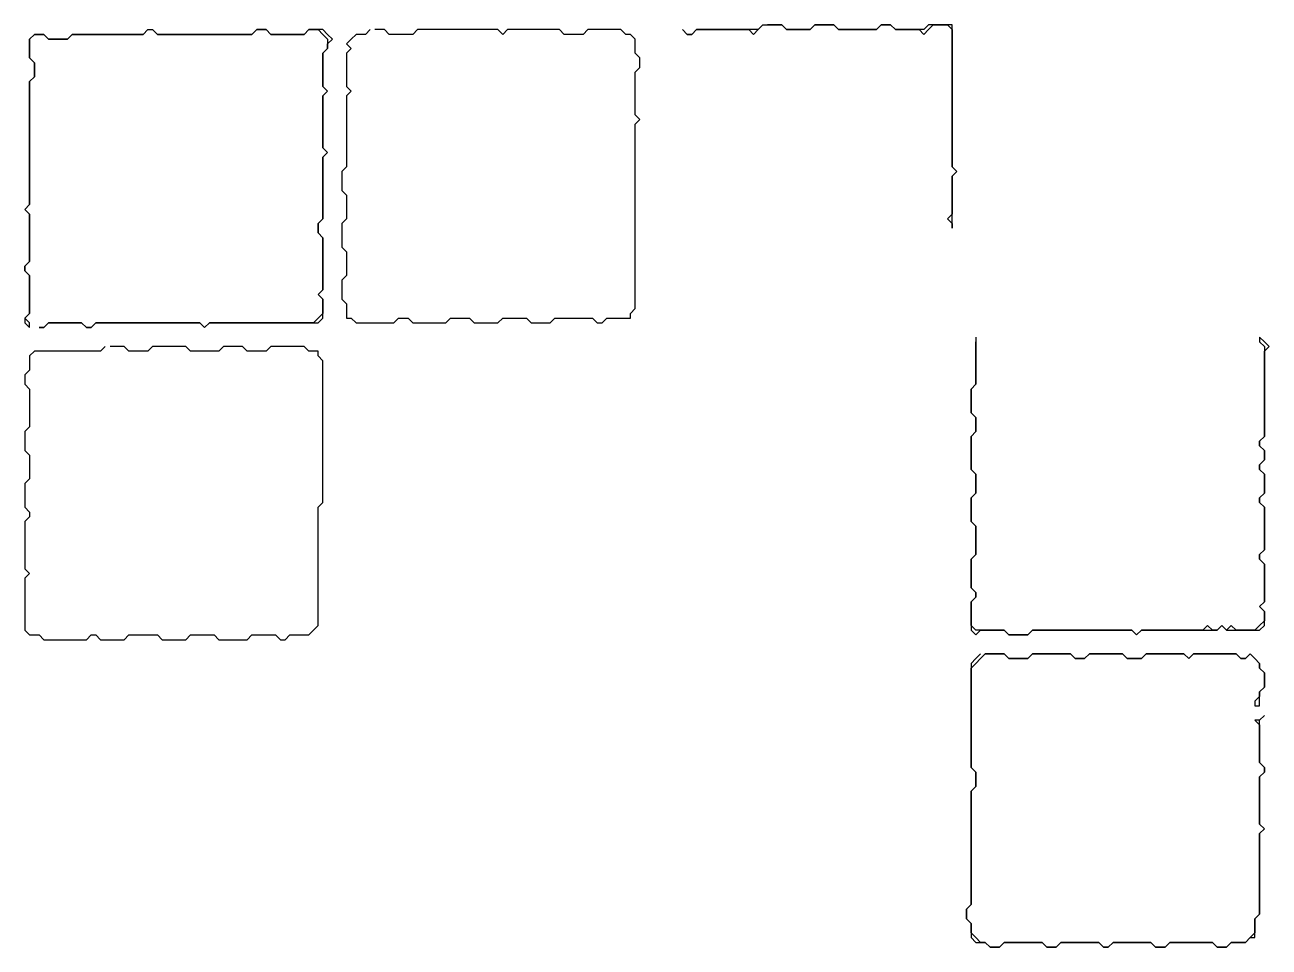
# Model space of a CAD drawing. Header units: metres. Extents: x 0 to 600, y 0 to 400.
# Drawn here: x 179.32 to 218.45, y 102.38 to 131.4 of the extents above; entities that cross this region are included whole.
import ezdxf

# ---------------------------------------------------------------- set-up
doc = ezdxf.new("R2010")
doc.units = ezdxf.units.M

msp = doc.modelspace()

# ---------------------------------------------------------------- linework, layer by layer
for points in [[(183.185, 131.25), (183.036, 131.101), (182.887, 131.101), (182.738, 131.101), (182.589, 131.101), (182.44, 131.101), (182.292, 131.101), (182.143, 131.101), (181.994, 131.101), (181.845, 131.101), (181.696, 131.101), (181.548, 131.101), (181.399, 131.101), (181.25, 131.101), (181.101, 131.101), (180.952, 131.101), (180.804, 131.101), (180.655, 130.952), (180.506, 130.952), (180.357, 130.952), (180.208, 130.952), (180.06, 130.952), (179.911, 131.101), (179.762, 131.101), (179.613, 131.101), (179.464, 130.952), (179.464, 130.804), (179.464, 130.655), (179.464, 130.506), (179.464, 130.357), (179.613, 130.208), (179.613, 130.06), (179.613, 129.911), (179.613, 129.762), (179.464, 129.613), (179.464, 129.464), (179.464, 129.315), (179.464, 129.167), (179.464, 129.018), (179.464, 128.869), (179.464, 128.72), (179.464, 128.571), (179.464, 128.423), (179.464, 128.274), (179.464, 128.125), (179.464, 127.976), (179.464, 127.827), (179.464, 127.679), (179.464, 127.53), (179.464, 127.381), (179.464, 127.232), (179.464, 127.083), (179.464, 126.935), (179.464, 126.786), (179.464, 126.637), (179.464, 126.488), (179.464, 126.339), (179.464, 126.19), (179.464, 126.042), (179.464, 125.893), (179.464, 125.744), (179.315, 125.595), (179.464, 125.446), (179.464, 125.298), (179.464, 125.149), (179.464, 125), (179.464, 124.851), (179.464, 124.702), (179.464, 124.554), (179.464, 124.405), (179.464, 124.256), (179.464, 124.107), (179.464, 123.958), (179.315, 123.81), (179.315, 123.661), (179.464, 123.512), (179.464, 123.363), (179.464, 123.214), (179.464, 123.065), (179.464, 122.917), (179.464, 122.768), (179.464, 122.619), (179.464, 122.47), (179.464, 122.321), (179.315, 122.173), (179.315, 122.024), (179.464, 121.875), (179.464, 122.024), (179.315, 122.173), (179.464, 122.321), (179.464, 122.47), (179.464, 122.619), (179.464, 122.768), (179.464, 122.917), (179.464, 123.065), (179.464, 123.214), (179.464, 123.363), (179.464, 123.512), (179.315, 123.661), (179.315, 123.81), (179.464, 123.958), (179.464, 124.107), (179.464, 124.256), (179.464, 124.405), (179.464, 124.554), (179.464, 124.702), (179.464, 124.851), (179.464, 125), (179.464, 125.149), (179.464, 125.298), (179.464, 125.446), (179.315, 125.595), (179.464, 125.744), (179.464, 125.893), (179.464, 126.042), (179.464, 126.19), (179.464, 126.339), (179.464, 126.488), (179.464, 126.637), (179.464, 126.786), (179.464, 126.935), (179.464, 127.083), (179.464, 127.232), (179.464, 127.381), (179.464, 127.53), (179.464, 127.679), (179.464, 127.827), (179.464, 127.976), (179.464, 128.125), (179.464, 128.274), (179.464, 128.423), (179.464, 128.571), (179.464, 128.72), (179.464, 128.869), (179.464, 129.018), (179.464, 129.167), (179.464, 129.315), (179.464, 129.464), (179.464, 129.613), (179.613, 129.762), (179.613, 129.911), (179.613, 130.06), (179.613, 130.208), (179.464, 130.357), (179.464, 130.506), (179.464, 130.655), (179.464, 130.804), (179.464, 130.952), (179.613, 131.101), (179.762, 131.101), (179.911, 131.101), (180.06, 130.952), (180.208, 130.952), (180.357, 130.952), (180.506, 130.952), (180.655, 130.952), (180.804, 131.101), (180.952, 131.101), (181.101, 131.101), (181.25, 131.101), (181.399, 131.101), (181.548, 131.101), (181.696, 131.101), (181.845, 131.101), (181.994, 131.101), (182.143, 131.101), (182.292, 131.101), (182.44, 131.101), (182.589, 131.101), (182.738, 131.101), (182.887, 131.101), (183.036, 131.101), (183.185, 131.25), (183.333, 131.25), (183.482, 131.101), (183.631, 131.101), (183.78, 131.101), (183.929, 131.101), (184.077, 131.101), (184.226, 131.101), (184.375, 131.101), (184.524, 131.101), (184.673, 131.101), (184.821, 131.101), (184.97, 131.101), (185.119, 131.101), (185.268, 131.101), (185.417, 131.101), (185.565, 131.101), (185.714, 131.101), (185.863, 131.101), (186.012, 131.101), (186.161, 131.101), (186.31, 131.101), (186.458, 131.101), (186.607, 131.25), (186.756, 131.25), (186.905, 131.25), (187.054, 131.101), (187.202, 131.101), (187.351, 131.101), (187.5, 131.101), (187.649, 131.101), (187.798, 131.101), (187.946, 131.101), (188.095, 131.101), (188.244, 131.25), (188.393, 131.25), (188.542, 131.25), (188.69, 131.101), (188.839, 130.952), (188.839, 130.804), (188.839, 130.655), (188.69, 130.506), (188.69, 130.357), (188.69, 130.208), (188.69, 130.06), (188.69, 129.911), (188.69, 129.762), (188.69, 129.613), (188.69, 129.464), (188.839, 129.315), (188.69, 129.167), (188.69, 129.018), (188.69, 128.869), (188.69, 128.72), (188.69, 128.571), (188.69, 128.423), (188.69, 128.274), (188.69, 128.125), (188.69, 127.976), (188.69, 127.827), (188.69, 127.679), (188.69, 127.53), (188.839, 127.381), (188.69, 127.232), (188.69, 127.083), (188.69, 126.935), (188.69, 126.786), (188.69, 126.637), (188.69, 126.488), (188.69, 126.339), (188.69, 126.19), (188.69, 126.042), (188.69, 125.893), (188.69, 125.744), (188.69, 125.595), (188.69, 125.446), (188.69, 125.298), (188.542, 125.149), (188.542, 125), (188.542, 124.851), (188.69, 124.702), (188.69, 124.554), (188.69, 124.405), (188.69, 124.256), (188.69, 124.107), (188.69, 123.958), (188.69, 123.81), (188.69, 123.661), (188.69, 123.512), (188.69, 123.363), (188.69, 123.214), (188.69, 123.065), (188.542, 122.917), (188.69, 122.768), (188.69, 122.619), (188.69, 122.47), (188.69, 122.321), (188.542, 122.173), (188.393, 122.024), (188.244, 122.024), (188.095, 122.024), (187.946, 122.024), (187.798, 122.024), (187.649, 122.024), (187.5, 122.024), (187.351, 122.024), (187.202, 122.024), (187.054, 122.024), (186.905, 122.024), (186.756, 122.024), (186.607, 122.024), (186.458, 122.024), (186.31, 122.024), (186.161, 122.024), (186.012, 122.024), (185.863, 122.024), (185.714, 122.024), (185.565, 122.024), (185.417, 122.024), (185.268, 122.024), (185.119, 122.024), (184.97, 121.875), (184.821, 122.024), (184.673, 122.024), (184.524, 122.024), (184.375, 122.024), (184.226, 122.024), (184.077, 122.024), (183.929, 122.024), (183.78, 122.024), (183.631, 122.024), (183.482, 122.024), (183.333, 122.024), (183.185, 122.024), (183.036, 122.024), (182.887, 122.024), (182.738, 122.024), (182.589, 122.024), (182.44, 122.024), (182.292, 122.024), (182.143, 122.024), (181.994, 122.024), (181.845, 122.024), (181.696, 122.024), (181.548, 122.024), (181.399, 121.875), (181.25, 121.875), (181.101, 122.024), (180.952, 122.024), (180.804, 122.024), (180.655, 122.024), (180.506, 122.024), (180.357, 122.024), (180.208, 122.024), (180.06, 122.024), (179.911, 121.875), (179.762, 121.875), (179.911, 121.875), (180.06, 122.024), (180.208, 122.024), (180.357, 122.024), (180.506, 122.024), (180.655, 122.024), (180.804, 122.024), (180.952, 122.024), (181.101, 122.024), (181.25, 121.875), (181.399, 121.875), (181.548, 122.024), (181.696, 122.024), (181.845, 122.024), (181.994, 122.024), (182.143, 122.024), (182.292, 122.024), (182.44, 122.024), (182.589, 122.024), (182.738, 122.024), (182.887, 122.024), (183.036, 122.024), (183.185, 122.024), (183.333, 122.024), (183.482, 122.024), (183.631, 122.024), (183.78, 122.024), (183.929, 122.024), (184.077, 122.024), (184.226, 122.024), (184.375, 122.024), (184.524, 122.024), (184.673, 122.024), (184.821, 122.024), (184.97, 121.875), (185.119, 122.024), (185.268, 122.024), (185.417, 122.024), (185.565, 122.024), (185.714, 122.024), (185.863, 122.024), (186.012, 122.024), (186.161, 122.024), (186.31, 122.024), (186.458, 122.024), (186.607, 122.024), (186.756, 122.024), (186.905, 122.024), (187.054, 122.024), (187.202, 122.024), (187.351, 122.024), (187.5, 122.024), (187.649, 122.024), (187.798, 122.024), (187.946, 122.024), (188.095, 122.024), (188.244, 122.024), (188.393, 122.024), (188.542, 122.024), (188.69, 122.173), (188.69, 122.321), (188.69, 122.47), (188.69, 122.619), (188.69, 122.768), (188.542, 122.917), (188.69, 123.065), (188.69, 123.214), (188.69, 123.363), (188.69, 123.512), (188.69, 123.661), (188.69, 123.81), (188.69, 123.958), (188.69, 124.107), (188.69, 124.256), (188.69, 124.405), (188.69, 124.554), (188.69, 124.702), (188.542, 124.851), (188.542, 125), (188.542, 125.149), (188.69, 125.298), (188.69, 125.446), (188.69, 125.595), (188.69, 125.744), (188.69, 125.893), (188.69, 126.042), (188.69, 126.19), (188.69, 126.339), (188.69, 126.488), (188.69, 126.637), (188.69, 126.786), (188.69, 126.935), (188.69, 127.083), (188.69, 127.232), (188.839, 127.381), (188.69, 127.53), (188.69, 127.679), (188.69, 127.827), (188.69, 127.976), (188.69, 128.125), (188.69, 128.274), (188.69, 128.423), (188.69, 128.571), (188.69, 128.72), (188.69, 128.869), (188.69, 129.018), (188.69, 129.167), (188.839, 129.315), (188.69, 129.464), (188.69, 129.613), (188.69, 129.762), (188.69, 129.911), (188.69, 130.06), (188.69, 130.208), (188.69, 130.357), (188.69, 130.506), (188.839, 130.655), (188.839, 130.804), (188.988, 130.952), (188.839, 131.101), (188.69, 131.25), (188.542, 131.25), (188.393, 131.25), (188.244, 131.25), (188.095, 131.101), (187.946, 131.101), (187.798, 131.101), (187.649, 131.101), (187.5, 131.101), (187.351, 131.101), (187.202, 131.101), (187.054, 131.101), (186.905, 131.25), (186.756, 131.25), (186.607, 131.25), (186.458, 131.101), (186.31, 131.101), (186.161, 131.101), (186.012, 131.101), (185.863, 131.101), (185.714, 131.101), (185.565, 131.101), (185.417, 131.101), (185.268, 131.101), (185.119, 131.101), (184.97, 131.101), (184.821, 131.101), (184.673, 131.101), (184.524, 131.101), (184.375, 131.101), (184.226, 131.101), (184.077, 131.101), (183.929, 131.101), (183.78, 131.101), (183.631, 131.101), (183.482, 131.101), (183.333, 131.25)], [(190.179, 131.25), (190.03, 131.101), (189.881, 131.101), (189.732, 131.101), (189.583, 130.952), (189.435, 130.804), (189.583, 130.655), (189.435, 130.506), (189.435, 130.357), (189.435, 130.208), (189.435, 130.06), (189.435, 129.911), (189.435, 129.762), (189.435, 129.613), (189.435, 129.464), (189.583, 129.315), (189.435, 129.167), (189.435, 129.018), (189.435, 128.869), (189.435, 128.72), (189.435, 128.571), (189.435, 128.423), (189.435, 128.274), (189.435, 128.125), (189.435, 127.976), (189.435, 127.827), (189.435, 127.679), (189.435, 127.53), (189.435, 127.381), (189.435, 127.232), (189.435, 127.083), (189.435, 126.935), (189.286, 126.786), (189.286, 126.637), (189.286, 126.488), (189.286, 126.339), (189.286, 126.19), (189.435, 126.042), (189.435, 125.893), (189.435, 125.744), (189.435, 125.595), (189.435, 125.446), (189.435, 125.298), (189.286, 125.149), (189.286, 125), (189.286, 124.851), (189.286, 124.702), (189.286, 124.554), (189.286, 124.405), (189.435, 124.256), (189.435, 124.107), (189.435, 123.958), (189.435, 123.81), (189.435, 123.661), (189.435, 123.512), (189.286, 123.363), (189.286, 123.214), (189.286, 123.065), (189.286, 122.917), (189.286, 122.768), (189.435, 122.619), (189.435, 122.47), (189.435, 122.321), (189.435, 122.173), (189.583, 122.173), (189.732, 122.024), (189.881, 122.024), (190.03, 122.024), (190.179, 122.024), (190.327, 122.024), (190.476, 122.024), (190.625, 122.024), (190.774, 122.024), (190.923, 122.024), (191.071, 122.173), (191.22, 122.173), (191.369, 122.173), (191.518, 122.024), (191.667, 122.024), (191.815, 122.024), (191.964, 122.024), (192.113, 122.024), (192.262, 122.024), (192.411, 122.024), (192.56, 122.024), (192.708, 122.173), (192.857, 122.173), (193.006, 122.173), (193.155, 122.173), (193.304, 122.173), (193.452, 122.024), (193.601, 122.024), (193.75, 122.024), (193.899, 122.024), (194.048, 122.024), (194.196, 122.024), (194.345, 122.173), (194.494, 122.173), (194.643, 122.173), (194.792, 122.173), (194.94, 122.173), (195.089, 122.173), (195.238, 122.024), (195.387, 122.024), (195.536, 122.024), (195.685, 122.024), (195.833, 122.024), (195.982, 122.173), (196.131, 122.173), (196.28, 122.173), (196.429, 122.173), (196.577, 122.173), (196.726, 122.173), (196.875, 122.173), (197.024, 122.173), (197.173, 122.173), (197.321, 122.024), (197.47, 122.024), (197.619, 122.173), (197.768, 122.173), (197.917, 122.173), (198.065, 122.173), (198.214, 122.173), (198.363, 122.173), (198.363, 122.321), (198.512, 122.47), (198.512, 122.619), (198.512, 122.768), (198.512, 122.917), (198.512, 123.065), (198.512, 123.214), (198.512, 123.363), (198.512, 123.512), (198.512, 123.661), (198.512, 123.81), (198.512, 123.958), (198.512, 124.107), (198.512, 124.256), (198.512, 124.405), (198.512, 124.554), (198.512, 124.702), (198.512, 124.851), (198.512, 125), (198.512, 125.149), (198.512, 125.298), (198.512, 125.446), (198.512, 125.595), (198.512, 125.744), (198.512, 125.893), (198.512, 126.042), (198.512, 126.19), (198.512, 126.339), (198.512, 126.488), (198.512, 126.637), (198.512, 126.786), (198.512, 126.935), (198.512, 127.083), (198.512, 127.232), (198.512, 127.381), (198.512, 127.53), (198.512, 127.679), (198.512, 127.827), (198.512, 127.976), (198.512, 128.125), (198.512, 128.274), (198.661, 128.423), (198.512, 128.571), (198.512, 128.72), (198.512, 128.869), (198.512, 129.018), (198.512, 129.167), (198.512, 129.315), (198.512, 129.464), (198.512, 129.613), (198.512, 129.762), (198.512, 129.911), (198.661, 130.06), (198.661, 130.208), (198.661, 130.357), (198.512, 130.506), (198.512, 130.655), (198.512, 130.804), (198.512, 130.952), (198.363, 131.101), (198.214, 131.101), (198.065, 131.25), (197.917, 131.25), (197.768, 131.25), (197.619, 131.25), (197.47, 131.25), (197.321, 131.25), (197.173, 131.25), (197.024, 131.25), (196.875, 131.101), (196.726, 131.101), (196.577, 131.101), (196.429, 131.101), (196.28, 131.101), (196.131, 131.25), (195.982, 131.25), (195.833, 131.25), (195.685, 131.25), (195.536, 131.25), (195.387, 131.25), (195.238, 131.25), (195.089, 131.25), (194.94, 131.25), (194.792, 131.25), (194.643, 131.25), (194.494, 131.25), (194.345, 131.101), (194.196, 131.25), (194.048, 131.25), (193.899, 131.25), (193.75, 131.25), (193.601, 131.25), (193.452, 131.25), (193.304, 131.25), (193.155, 131.25), (193.006, 131.25), (192.857, 131.25), (192.708, 131.25), (192.56, 131.25), (192.411, 131.25), (192.262, 131.25), (192.113, 131.25), (191.964, 131.25), (191.815, 131.25), (191.667, 131.25), (191.518, 131.101), (191.369, 131.101), (191.22, 131.101), (191.071, 131.101), (190.923, 131.101), (190.774, 131.101), (190.625, 131.25), (190.476, 131.25), (190.327, 131.25)], [(202.53, 131.399), (202.381, 131.25), (202.232, 131.25), (202.083, 131.25), (201.935, 131.25), (201.786, 131.25), (201.637, 131.25), (201.488, 131.25), (201.339, 131.25), (201.19, 131.25), (201.042, 131.25), (200.893, 131.25), (200.744, 131.25), (200.595, 131.25), (200.446, 131.25), (200.298, 131.101), (200.149, 131.101), (200, 131.25), (200.149, 131.101), (200.298, 131.101), (200.446, 131.25), (200.595, 131.25), (200.744, 131.25), (200.893, 131.25), (201.042, 131.25), (201.19, 131.25), (201.339, 131.25), (201.488, 131.25), (201.637, 131.25), (201.786, 131.25), (201.935, 131.25), (202.083, 131.25), (202.232, 131.101), (202.381, 131.25), (202.53, 131.399), (202.679, 131.399), (202.827, 131.399), (202.976, 131.399), (203.125, 131.399), (203.274, 131.25), (203.423, 131.25), (203.571, 131.25), (203.72, 131.25), (203.869, 131.25), (204.018, 131.25), (204.167, 131.399), (204.315, 131.399), (204.464, 131.399), (204.613, 131.399), (204.762, 131.399), (204.911, 131.25), (205.06, 131.25), (205.208, 131.25), (205.357, 131.25), (205.506, 131.25), (205.655, 131.25), (205.804, 131.25), (205.952, 131.25), (206.101, 131.25), (206.25, 131.399), (206.399, 131.399), (206.548, 131.399), (206.696, 131.25), (206.845, 131.25), (206.994, 131.25), (207.143, 131.25), (207.292, 131.25), (207.44, 131.25), (207.589, 131.101), (207.738, 131.25), (207.887, 131.399), (208.036, 131.399), (208.185, 131.399), (208.333, 131.399), (208.482, 131.25), (208.482, 131.101), (208.482, 130.952), (208.482, 130.804), (208.482, 130.655), (208.482, 130.506), (208.482, 130.357), (208.482, 130.208), (208.482, 130.06), (208.482, 129.911), (208.482, 129.762), (208.482, 129.613), (208.482, 129.464), (208.482, 129.315), (208.482, 129.167), (208.482, 129.018), (208.482, 128.869), (208.482, 128.72), (208.482, 128.571), (208.482, 128.423), (208.482, 128.274), (208.482, 128.125), (208.482, 127.976), (208.482, 127.827), (208.482, 127.679), (208.482, 127.53), (208.482, 127.381), (208.482, 127.232), (208.482, 127.083), (208.482, 126.935), (208.631, 126.786), (208.482, 126.637), (208.482, 126.488), (208.482, 126.339), (208.482, 126.19), (208.482, 126.042), (208.482, 125.893), (208.482, 125.744), (208.482, 125.595), (208.482, 125.446), (208.333, 125.298), (208.482, 125.149), (208.482, 125), (208.482, 125.149), (208.482, 125.298), (208.482, 125.446), (208.482, 125.595), (208.482, 125.744), (208.482, 125.893), (208.482, 126.042), (208.482, 126.19), (208.482, 126.339), (208.482, 126.488), (208.482, 126.637), (208.631, 126.786), (208.482, 126.935), (208.482, 127.083), (208.482, 127.232), (208.482, 127.381), (208.482, 127.53), (208.482, 127.679), (208.482, 127.827), (208.482, 127.976), (208.482, 128.125), (208.482, 128.274), (208.482, 128.423), (208.482, 128.571), (208.482, 128.72), (208.482, 128.869), (208.482, 129.018), (208.482, 129.167), (208.482, 129.315), (208.482, 129.464), (208.482, 129.613), (208.482, 129.762), (208.482, 129.911), (208.482, 130.06), (208.482, 130.208), (208.482, 130.357), (208.482, 130.506), (208.482, 130.655), (208.482, 130.804), (208.482, 130.952), (208.482, 131.101), (208.482, 131.25), (208.482, 131.399), (208.333, 131.399), (208.185, 131.399), (208.036, 131.399), (207.887, 131.399), (207.738, 131.399), (207.589, 131.25), (207.44, 131.25), (207.292, 131.25), (207.143, 131.25), (206.994, 131.25), (206.845, 131.25), (206.696, 131.25), (206.548, 131.399), (206.399, 131.399), (206.25, 131.399), (206.101, 131.25), (205.952, 131.25), (205.804, 131.25), (205.655, 131.25), (205.506, 131.25), (205.357, 131.25), (205.208, 131.25), (205.06, 131.25), (204.911, 131.25), (204.762, 131.399), (204.613, 131.399), (204.464, 131.399), (204.315, 131.399), (204.167, 131.399), (204.018, 131.25), (203.869, 131.25), (203.72, 131.25), (203.571, 131.25), (203.423, 131.25), (203.274, 131.25), (203.125, 131.399), (202.976, 131.399), (202.827, 131.399), (202.679, 131.399)], [(209.226, 121.577), (209.226, 121.429), (209.226, 121.28), (209.226, 121.131), (209.226, 120.982), (209.226, 120.833), (209.226, 120.685), (209.226, 120.536), (209.226, 120.387), (209.226, 120.238), (209.226, 120.089), (209.077, 119.94), (209.077, 119.792), (209.077, 119.643), (209.077, 119.494), (209.077, 119.345), (209.077, 119.196), (209.226, 119.048), (209.226, 118.899), (209.226, 118.75), (209.226, 118.601), (209.077, 118.452), (209.077, 118.304), (209.077, 118.155), (209.077, 118.006), (209.077, 117.857), (209.077, 117.708), (209.077, 117.56), (209.077, 117.411), (209.226, 117.262), (209.226, 117.113), (209.226, 116.964), (209.226, 116.815), (209.226, 116.667), (209.077, 116.518), (209.077, 116.369), (209.077, 116.22), (209.077, 116.071), (209.077, 115.923), (209.077, 115.774), (209.226, 115.625), (209.226, 115.476), (209.226, 115.327), (209.226, 115.179), (209.226, 115.03), (209.226, 114.881), (209.226, 114.732), (209.077, 114.583), (209.077, 114.435), (209.077, 114.286), (209.077, 114.137), (209.077, 113.988), (209.077, 113.839), (209.077, 113.69), (209.226, 113.542), (209.226, 113.393), (209.077, 113.244), (209.077, 113.095), (209.077, 112.946), (209.077, 112.798), (209.077, 112.649), (209.077, 112.5), (209.077, 112.351), (209.226, 112.202), (209.375, 112.351), (209.524, 112.351), (209.673, 112.351), (209.821, 112.351), (209.97, 112.351), (210.119, 112.351), (210.268, 112.202), (210.417, 112.202), (210.565, 112.202), (210.714, 112.202), (210.863, 112.202), (211.012, 112.351), (211.161, 112.351), (211.31, 112.351), (211.458, 112.351), (211.607, 112.351), (211.756, 112.351), (211.905, 112.351), (212.054, 112.351), (212.202, 112.351), (212.351, 112.351), (212.5, 112.351), (212.649, 112.351), (212.798, 112.351), (212.946, 112.351), (213.095, 112.351), (213.244, 112.351), (213.393, 112.351), (213.542, 112.351), (213.69, 112.351), (213.839, 112.351), (213.988, 112.351), (214.137, 112.351), (214.286, 112.202), (214.435, 112.351), (214.583, 112.351), (214.732, 112.351), (214.881, 112.351), (215.03, 112.351), (215.179, 112.351), (215.327, 112.351), (215.476, 112.351), (215.625, 112.351), (215.774, 112.351), (215.923, 112.351), (216.071, 112.351), (216.22, 112.351), (216.369, 112.351), (216.518, 112.351), (216.667, 112.351), (216.815, 112.351), (216.964, 112.5), (217.113, 112.351), (217.262, 112.351), (217.411, 112.351), (217.56, 112.351), (217.708, 112.351), (217.857, 112.351), (218.006, 112.351), (218.155, 112.351), (218.304, 112.5), (218.304, 112.649), (218.304, 112.798), (218.304, 112.946), (218.155, 113.095), (218.304, 113.244), (218.304, 113.393), (218.304, 113.542), (218.304, 113.69), (218.304, 113.839), (218.304, 113.988), (218.304, 114.137), (218.304, 114.286), (218.304, 114.435), (218.155, 114.583), (218.155, 114.732), (218.304, 114.881), (218.304, 115.03), (218.304, 115.179), (218.304, 115.327), (218.304, 115.476), (218.304, 115.625), (218.304, 115.774), (218.304, 115.923), (218.304, 116.071), (218.304, 116.22), (218.155, 116.369), (218.155, 116.518), (218.304, 116.667), (218.304, 116.815), (218.304, 116.964), (218.304, 117.113), (218.304, 117.262), (218.155, 117.411), (218.155, 117.56), (218.304, 117.708), (218.304, 117.857), (218.304, 118.006), (218.155, 118.155), (218.155, 118.304), (218.304, 118.452), (218.304, 118.601), (218.304, 118.75), (218.304, 118.899), (218.304, 119.048), (218.304, 119.196), (218.304, 119.345), (218.304, 119.494), (218.304, 119.643), (218.304, 119.792), (218.304, 119.94), (218.304, 120.089), (218.304, 120.238), (218.304, 120.387), (218.304, 120.536), (218.304, 120.685), (218.304, 120.833), (218.304, 120.982), (218.304, 121.131), (218.452, 121.28), (218.304, 121.429), (218.155, 121.577), (218.155, 121.429), (218.304, 121.28), (218.304, 121.131), (218.304, 120.982), (218.304, 120.833), (218.304, 120.685), (218.304, 120.536), (218.304, 120.387), (218.304, 120.238), (218.304, 120.089), (218.304, 119.94), (218.304, 119.792), (218.304, 119.643), (218.304, 119.494), (218.304, 119.345), (218.304, 119.196), (218.304, 119.048), (218.304, 118.899), (218.304, 118.75), (218.304, 118.601), (218.304, 118.452), (218.155, 118.304), (218.155, 118.155), (218.304, 118.006), (218.304, 117.857), (218.304, 117.708), (218.155, 117.56), (218.155, 117.411), (218.304, 117.262), (218.304, 117.113), (218.304, 116.964), (218.304, 116.815), (218.304, 116.667), (218.155, 116.518), (218.155, 116.369), (218.304, 116.22), (218.304, 116.071), (218.304, 115.923), (218.304, 115.774), (218.304, 115.625), (218.304, 115.476), (218.304, 115.327), (218.304, 115.179), (218.304, 115.03), (218.304, 114.881), (218.155, 114.732), (218.155, 114.583), (218.304, 114.435), (218.304, 114.286), (218.304, 114.137), (218.304, 113.988), (218.304, 113.839), (218.304, 113.69), (218.304, 113.542), (218.304, 113.393), (218.304, 113.244), (218.155, 113.095), (218.304, 112.946), (218.304, 112.798), (218.304, 112.649), (218.155, 112.5), (218.006, 112.351), (217.857, 112.351), (217.708, 112.351), (217.56, 112.351), (217.411, 112.351), (217.262, 112.5), (217.113, 112.351), (216.964, 112.5), (216.815, 112.351), (216.667, 112.351), (216.518, 112.5), (216.369, 112.351), (216.22, 112.351), (216.071, 112.351), (215.923, 112.351), (215.774, 112.351), (215.625, 112.351), (215.476, 112.351), (215.327, 112.351), (215.179, 112.351), (215.03, 112.351), (214.881, 112.351), (214.732, 112.351), (214.583, 112.351), (214.435, 112.351), (214.286, 112.202), (214.137, 112.351), (213.988, 112.351), (213.839, 112.351), (213.69, 112.351), (213.542, 112.351), (213.393, 112.351), (213.244, 112.351), (213.095, 112.351), (212.946, 112.351), (212.798, 112.351), (212.649, 112.351), (212.5, 112.351), (212.351, 112.351), (212.202, 112.351), (212.054, 112.351), (211.905, 112.351), (211.756, 112.351), (211.607, 112.351), (211.458, 112.351), (211.31, 112.351), (211.161, 112.351), (211.012, 112.351), (210.863, 112.202), (210.714, 112.202), (210.565, 112.202), (210.417, 112.202), (210.268, 112.202), (210.119, 112.351), (209.97, 112.351), (209.821, 112.351), (209.673, 112.351), (209.524, 112.351), (209.375, 112.351), (209.226, 112.351), (209.077, 112.5), (209.077, 112.649), (209.077, 112.798), (209.077, 112.946), (209.077, 113.095), (209.077, 113.244), (209.226, 113.393), (209.226, 113.542), (209.077, 113.69), (209.077, 113.839), (209.077, 113.988), (209.077, 114.137), (209.077, 114.286), (209.077, 114.435), (209.077, 114.583), (209.226, 114.732), (209.226, 114.881), (209.226, 115.03), (209.226, 115.179), (209.226, 115.327), (209.226, 115.476), (209.226, 115.625), (209.077, 115.774), (209.077, 115.923), (209.077, 116.071), (209.077, 116.22), (209.077, 116.369), (209.077, 116.518), (209.226, 116.667), (209.226, 116.815), (209.226, 116.964), (209.226, 117.113), (209.226, 117.262), (209.077, 117.411), (209.077, 117.56), (209.077, 117.708), (209.077, 117.857), (209.077, 118.006), (209.077, 118.155), (209.077, 118.304), (209.077, 118.452), (209.226, 118.601), (209.226, 118.75), (209.226, 118.899), (209.226, 119.048), (209.077, 119.196), (209.077, 119.345), (209.077, 119.494), (209.077, 119.643), (209.077, 119.792), (209.077, 119.94), (209.226, 120.089), (209.226, 120.238), (209.226, 120.387), (209.226, 120.536), (209.226, 120.685), (209.226, 120.833), (209.226, 120.982), (209.226, 121.131), (209.226, 121.28), (209.226, 121.429)], [(181.845, 121.28), (181.696, 121.131), (181.548, 121.131), (181.399, 121.131), (181.25, 121.131), (181.101, 121.131), (180.952, 121.131), (180.804, 121.131), (180.655, 121.131), (180.506, 121.131), (180.357, 121.131), (180.208, 121.131), (180.06, 121.131), (179.911, 121.131), (179.762, 121.131), (179.613, 121.131), (179.464, 120.982), (179.464, 120.833), (179.464, 120.685), (179.464, 120.536), (179.315, 120.387), (179.315, 120.238), (179.315, 120.089), (179.464, 119.94), (179.464, 119.792), (179.464, 119.643), (179.464, 119.494), (179.464, 119.345), (179.464, 119.196), (179.464, 119.048), (179.464, 118.899), (179.464, 118.75), (179.315, 118.601), (179.315, 118.452), (179.315, 118.304), (179.315, 118.155), (179.315, 118.006), (179.464, 117.857), (179.464, 117.708), (179.464, 117.56), (179.464, 117.411), (179.464, 117.262), (179.464, 117.113), (179.315, 116.964), (179.315, 116.815), (179.315, 116.667), (179.315, 116.518), (179.315, 116.369), (179.315, 116.22), (179.464, 116.071), (179.464, 115.923), (179.315, 115.774), (179.315, 115.625), (179.315, 115.476), (179.315, 115.327), (179.315, 115.179), (179.315, 115.03), (179.315, 114.881), (179.315, 114.732), (179.315, 114.583), (179.315, 114.435), (179.315, 114.286), (179.464, 114.137), (179.315, 113.988), (179.315, 113.839), (179.315, 113.69), (179.315, 113.542), (179.315, 113.393), (179.315, 113.244), (179.315, 113.095), (179.315, 112.946), (179.315, 112.798), (179.315, 112.649), (179.315, 112.5), (179.315, 112.351), (179.464, 112.202), (179.613, 112.202), (179.762, 112.202), (179.911, 112.054), (180.06, 112.054), (180.208, 112.054), (180.357, 112.054), (180.506, 112.054), (180.655, 112.054), (180.804, 112.054), (180.952, 112.054), (181.101, 112.054), (181.25, 112.054), (181.399, 112.202), (181.548, 112.202), (181.696, 112.054), (181.845, 112.054), (181.994, 112.054), (182.143, 112.054), (182.292, 112.054), (182.44, 112.054), (182.589, 112.202), (182.738, 112.202), (182.887, 112.202), (183.036, 112.202), (183.185, 112.202), (183.333, 112.202), (183.482, 112.202), (183.631, 112.054), (183.78, 112.054), (183.929, 112.054), (184.077, 112.054), (184.226, 112.054), (184.375, 112.054), (184.524, 112.202), (184.673, 112.202), (184.821, 112.202), (184.97, 112.202), (185.119, 112.202), (185.268, 112.202), (185.417, 112.054), (185.565, 112.054), (185.714, 112.054), (185.863, 112.054), (186.012, 112.054), (186.161, 112.054), (186.31, 112.054), (186.458, 112.202), (186.607, 112.202), (186.756, 112.202), (186.905, 112.202), (187.054, 112.202), (187.202, 112.202), (187.351, 112.054), (187.5, 112.054), (187.649, 112.202), (187.798, 112.202), (187.946, 112.202), (188.095, 112.202), (188.244, 112.202), (188.393, 112.351), (188.542, 112.5), (188.542, 112.649), (188.542, 112.798), (188.542, 112.946), (188.542, 113.095), (188.542, 113.244), (188.542, 113.393), (188.542, 113.542), (188.542, 113.69), (188.542, 113.839), (188.542, 113.988), (188.542, 114.137), (188.542, 114.286), (188.542, 114.435), (188.542, 114.583), (188.542, 114.732), (188.542, 114.881), (188.542, 115.03), (188.542, 115.179), (188.542, 115.327), (188.542, 115.476), (188.542, 115.625), (188.542, 115.774), (188.542, 115.923), (188.542, 116.071), (188.542, 116.22), (188.69, 116.369), (188.69, 116.518), (188.69, 116.667), (188.69, 116.815), (188.69, 116.964), (188.69, 117.113), (188.69, 117.262), (188.69, 117.411), (188.69, 117.56), (188.69, 117.708), (188.69, 117.857), (188.69, 118.006), (188.69, 118.155), (188.69, 118.304), (188.69, 118.452), (188.69, 118.601), (188.69, 118.75), (188.69, 118.899), (188.69, 119.048), (188.69, 119.196), (188.69, 119.345), (188.69, 119.494), (188.69, 119.643), (188.69, 119.792), (188.69, 119.94), (188.69, 120.089), (188.69, 120.238), (188.69, 120.387), (188.69, 120.536), (188.69, 120.685), (188.69, 120.833), (188.542, 120.982), (188.542, 121.131), (188.393, 121.131), (188.244, 121.131), (188.095, 121.28), (187.946, 121.28), (187.798, 121.28), (187.649, 121.28), (187.5, 121.28), (187.351, 121.28), (187.202, 121.28), (187.054, 121.28), (186.905, 121.131), (186.756, 121.131), (186.607, 121.131), (186.458, 121.131), (186.31, 121.131), (186.161, 121.28), (186.012, 121.28), (185.863, 121.28), (185.714, 121.28), (185.565, 121.28), (185.417, 121.131), (185.268, 121.131), (185.119, 121.131), (184.97, 121.131), (184.821, 121.131), (184.673, 121.131), (184.524, 121.131), (184.375, 121.28), (184.226, 121.28), (184.077, 121.28), (183.929, 121.28), (183.78, 121.28), (183.631, 121.28), (183.482, 121.28), (183.333, 121.28), (183.185, 121.131), (183.036, 121.131), (182.887, 121.131), (182.738, 121.131), (182.589, 121.131), (182.44, 121.28), (182.292, 121.28), (182.143, 121.28), (181.994, 121.28)], [(209.375, 111.607), (209.226, 111.458), (209.077, 111.31), (209.077, 111.161), (209.077, 111.012), (209.077, 110.863), (209.077, 110.714), (209.077, 110.565), (209.077, 110.417), (209.077, 110.268), (209.077, 110.119), (209.077, 109.97), (209.077, 109.821), (209.077, 109.673), (209.077, 109.524), (209.077, 109.375), (209.077, 109.226), (209.077, 109.077), (209.077, 108.929), (209.077, 108.78), (209.077, 108.631), (209.077, 108.482), (209.077, 108.333), (209.077, 108.185), (209.077, 108.036), (209.226, 107.887), (209.226, 107.738), (209.226, 107.589), (209.226, 107.44), (209.077, 107.292), (209.077, 107.143), (209.077, 106.994), (209.077, 106.845), (209.077, 106.696), (209.077, 106.548), (209.077, 106.399), (209.077, 106.25), (209.077, 106.101), (209.077, 105.952), (209.077, 105.804), (209.077, 105.655), (209.077, 105.506), (209.077, 105.357), (209.077, 105.208), (209.077, 105.06), (209.077, 104.911), (209.077, 104.762), (209.077, 104.613), (209.077, 104.464), (209.077, 104.315), (209.077, 104.167), (209.077, 104.018), (209.077, 103.869), (209.077, 103.72), (208.929, 103.571), (208.929, 103.423), (208.929, 103.274), (209.077, 103.125), (209.077, 102.976), (209.077, 102.827), (209.077, 102.679), (209.226, 102.53), (209.375, 102.53), (209.524, 102.53), (209.673, 102.381), (209.821, 102.381), (209.97, 102.381), (210.119, 102.53), (210.268, 102.53), (210.417, 102.53), (210.565, 102.53), (210.714, 102.53), (210.863, 102.53), (211.012, 102.53), (211.161, 102.53), (211.31, 102.53), (211.458, 102.381), (211.607, 102.381), (211.756, 102.381), (211.905, 102.53), (212.054, 102.53), (212.202, 102.53), (212.351, 102.53), (212.5, 102.53), (212.649, 102.53), (212.798, 102.53), (212.946, 102.53), (213.095, 102.53), (213.244, 102.381), (213.393, 102.381), (213.542, 102.53), (213.69, 102.53), (213.839, 102.53), (213.988, 102.53), (214.137, 102.53), (214.286, 102.53), (214.435, 102.53), (214.583, 102.53), (214.732, 102.53), (214.881, 102.381), (215.03, 102.381), (215.179, 102.381), (215.327, 102.53), (215.476, 102.53), (215.625, 102.53), (215.774, 102.53), (215.923, 102.53), (216.071, 102.53), (216.22, 102.53), (216.369, 102.53), (216.518, 102.53), (216.667, 102.53), (216.815, 102.381), (216.964, 102.381), (217.113, 102.381), (217.262, 102.53), (217.411, 102.53), (217.56, 102.53), (217.708, 102.53), (217.857, 102.679), (218.006, 102.679), (218.006, 102.827), (218.006, 102.976), (218.006, 103.125), (218.006, 103.274), (218.155, 103.423), (218.155, 103.571), (218.155, 103.72), (218.155, 103.869), (218.155, 104.018), (218.155, 104.167), (218.155, 104.315), (218.155, 104.464), (218.155, 104.613), (218.155, 104.762), (218.155, 104.911), (218.155, 105.06), (218.155, 105.208), (218.155, 105.357), (218.155, 105.506), (218.155, 105.655), (218.155, 105.804), (218.155, 105.952), (218.304, 106.101), (218.155, 106.25), (218.155, 106.399), (218.155, 106.548), (218.155, 106.696), (218.155, 106.845), (218.155, 106.994), (218.155, 107.143), (218.155, 107.292), (218.155, 107.44), (218.155, 107.589), (218.155, 107.738), (218.304, 107.887), (218.304, 108.036), (218.155, 108.185), (218.155, 108.333), (218.155, 108.482), (218.155, 108.631), (218.155, 108.78), (218.155, 108.929), (218.155, 109.077), (218.155, 109.226), (218.155, 109.375), (218.155, 109.524), (218.304, 109.673), (218.155, 109.524), (218.006, 109.524), (218.155, 109.375), (218.155, 109.226), (218.155, 109.077), (218.155, 108.929), (218.155, 108.78), (218.155, 108.631), (218.155, 108.482), (218.155, 108.333), (218.155, 108.185), (218.304, 108.036), (218.304, 107.887), (218.155, 107.738), (218.155, 107.589), (218.155, 107.44), (218.155, 107.292), (218.155, 107.143), (218.155, 106.994), (218.155, 106.845), (218.155, 106.696), (218.155, 106.548), (218.155, 106.399), (218.155, 106.25), (218.304, 106.101), (218.155, 105.952), (218.155, 105.804), (218.155, 105.655), (218.155, 105.506), (218.155, 105.357), (218.155, 105.208), (218.155, 105.06), (218.155, 104.911), (218.155, 104.762), (218.155, 104.613), (218.155, 104.464), (218.155, 104.315), (218.155, 104.167), (218.155, 104.018), (218.155, 103.869), (218.155, 103.72), (218.155, 103.571), (218.155, 103.423), (218.006, 103.274), (218.006, 103.125), (218.006, 102.976), (218.006, 102.827), (217.857, 102.679), (217.708, 102.53), (217.56, 102.53), (217.411, 102.53), (217.262, 102.53), (217.113, 102.381), (216.964, 102.381), (216.815, 102.381), (216.667, 102.53), (216.518, 102.53), (216.369, 102.53), (216.22, 102.53), (216.071, 102.53), (215.923, 102.53), (215.774, 102.53), (215.625, 102.53), (215.476, 102.53), (215.327, 102.53), (215.179, 102.381), (215.03, 102.381), (214.881, 102.381), (214.732, 102.53), (214.583, 102.53), (214.435, 102.53), (214.286, 102.53), (214.137, 102.53), (213.988, 102.53), (213.839, 102.53), (213.69, 102.53), (213.542, 102.53), (213.393, 102.381), (213.244, 102.381), (213.095, 102.53), (212.946, 102.53), (212.798, 102.53), (212.649, 102.53), (212.5, 102.53), (212.351, 102.53), (212.202, 102.53), (212.054, 102.53), (211.905, 102.53), (211.756, 102.381), (211.607, 102.381), (211.458, 102.381), (211.31, 102.53), (211.161, 102.53), (211.012, 102.53), (210.863, 102.53), (210.714, 102.53), (210.565, 102.53), (210.417, 102.53), (210.268, 102.53), (210.119, 102.53), (209.97, 102.381), (209.821, 102.381), (209.673, 102.381), (209.524, 102.53), (209.375, 102.53), (209.226, 102.679), (209.077, 102.827), (209.077, 102.976), (209.077, 103.125), (208.929, 103.274), (208.929, 103.423), (208.929, 103.571), (209.077, 103.72), (209.077, 103.869), (209.077, 104.018), (209.077, 104.167), (209.077, 104.315), (209.077, 104.464), (209.077, 104.613), (209.077, 104.762), (209.077, 104.911), (209.077, 105.06), (209.077, 105.208), (209.077, 105.357), (209.077, 105.506), (209.077, 105.655), (209.077, 105.804), (209.077, 105.952), (209.077, 106.101), (209.077, 106.25), (209.077, 106.399), (209.077, 106.548), (209.077, 106.696), (209.077, 106.845), (209.077, 106.994), (209.077, 107.143), (209.077, 107.292), (209.226, 107.44), (209.226, 107.589), (209.226, 107.738), (209.226, 107.887), (209.077, 108.036), (209.077, 108.185), (209.077, 108.333), (209.077, 108.482), (209.077, 108.631), (209.077, 108.78), (209.077, 108.929), (209.077, 109.077), (209.077, 109.226), (209.077, 109.375), (209.077, 109.524), (209.077, 109.673), (209.077, 109.821), (209.077, 109.97), (209.077, 110.119), (209.077, 110.268), (209.077, 110.417), (209.077, 110.565), (209.077, 110.714), (209.077, 110.863), (209.077, 111.012), (209.077, 111.161), (209.226, 111.31), (209.375, 111.458), (209.524, 111.607), (209.673, 111.607), (209.821, 111.607), (209.97, 111.607), (210.119, 111.607), (210.268, 111.458), (210.417, 111.458), (210.565, 111.458), (210.714, 111.458), (210.863, 111.458), (211.012, 111.607), (211.161, 111.607), (211.31, 111.607), (211.458, 111.607), (211.607, 111.607), (211.756, 111.607), (211.905, 111.607), (212.054, 111.607), (212.202, 111.607), (212.351, 111.458), (212.5, 111.458), (212.649, 111.458), (212.798, 111.607), (212.946, 111.607), (213.095, 111.607), (213.244, 111.607), (213.393, 111.607), (213.542, 111.607), (213.69, 111.607), (213.839, 111.607), (213.988, 111.458), (214.137, 111.458), (214.286, 111.458), (214.435, 111.458), (214.583, 111.607), (214.732, 111.607), (214.881, 111.607), (215.03, 111.607), (215.179, 111.607), (215.327, 111.607), (215.476, 111.607), (215.625, 111.607), (215.774, 111.607), (215.923, 111.458), (216.071, 111.607), (216.22, 111.607), (216.369, 111.607), (216.518, 111.607), (216.667, 111.607), (216.815, 111.607), (216.964, 111.607), (217.113, 111.607), (217.262, 111.607), (217.411, 111.607), (217.56, 111.458), (217.708, 111.458), (217.857, 111.607), (218.006, 111.458), (218.155, 111.31), (218.155, 111.161), (218.304, 111.012), (218.304, 110.863), (218.304, 110.714), (218.304, 110.565), (218.155, 110.417), (218.155, 110.268), (218.006, 110.119), (218.006, 109.97), (218.155, 109.97), (218.155, 110.119), (218.155, 110.268), (218.155, 110.417), (218.304, 110.565), (218.304, 110.714), (218.304, 110.863), (218.304, 111.012), (218.155, 111.161), (218.155, 111.31), (218.006, 111.458), (217.857, 111.607), (217.708, 111.458), (217.56, 111.458), (217.411, 111.607), (217.262, 111.607), (217.113, 111.607), (216.964, 111.607), (216.815, 111.607), (216.667, 111.607), (216.518, 111.607), (216.369, 111.607), (216.22, 111.607), (216.071, 111.607), (215.923, 111.458), (215.774, 111.607), (215.625, 111.607), (215.476, 111.607), (215.327, 111.607), (215.179, 111.607), (215.03, 111.607), (214.881, 111.607), (214.732, 111.607), (214.583, 111.607), (214.435, 111.458), (214.286, 111.458), (214.137, 111.458), (213.988, 111.458), (213.839, 111.607), (213.69, 111.607), (213.542, 111.607), (213.393, 111.607), (213.244, 111.607), (213.095, 111.607), (212.946, 111.607), (212.798, 111.607), (212.649, 111.458), (212.5, 111.458), (212.351, 111.458), (212.202, 111.607), (212.054, 111.607), (211.905, 111.607), (211.756, 111.607), (211.607, 111.607), (211.458, 111.607), (211.31, 111.607), (211.161, 111.607), (211.012, 111.607), (210.863, 111.458), (210.714, 111.458), (210.565, 111.458), (210.417, 111.458), (210.268, 111.458), (210.119, 111.607), (209.97, 111.607), (209.821, 111.607), (209.673, 111.607), (209.524, 111.607)]]:
    msp.add_lwpolyline(points)

doc.saveas('drawing.dxf')
